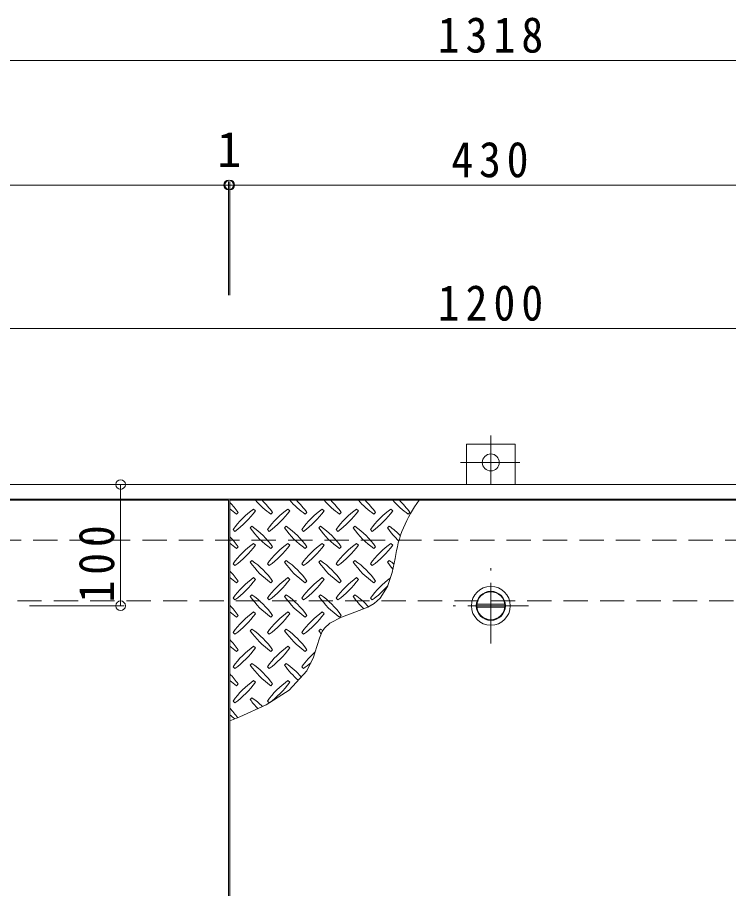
# Model space of a CAD drawing. Units: millimetres at full size, sheet at 1:10. Extents: x -2423 to 2730, y -1962 to 1888.
# Drawn here: x -1270 to -684, y 1153 to 1872 of the extents above; entities that cross this region are included whole.
import ezdxf
from ezdxf.enums import TextEntityAlignment as Align

# ---------------------------------------------------------------- set-up
doc = ezdxf.new("R2010")
doc.units = ezdxf.units.MM
doc.header["$LTSCALE"] = 10
doc.header["$PDMODE"] = 32
doc.header["$PDSIZE"] = 8
doc.linetypes.add('CHAIN1', pattern=[8, 5, -1, 1, -1])
doc.linetypes.add('DASHED2', pattern=[3, 2, -1])
for name, color, linetype, lineweight in [('0-1_躯体', 3, 'Continuous', 9), ('0-2_仕上', 3, 'Continuous', 9), ('0-3_建具', 4, 'Continuous', 9), ('0-9', 134, 'Continuous', 5), ('0-C', 2, 'Continuous', 9), ('0-E', 3, 'CHAIN1', 9), ('0-F', 7, 'Continuous', 9)]:
    doc.layers.add(name, color=color, linetype=linetype, lineweight=lineweight)
doc.styles.add('ＭＳ ゴシック', font='')
doc.styles.get('ＭＳ ゴシック').set_extended_font_data('MS Gothic')

msp = doc.modelspace()

# ---------------------------------------------------------------- linework, layer by layer
at = {"layer": '0-1_躯体'}
for p, q in [((-860.31, 1519.69), (-900.31, 1519.69)), ((-900.31, 1486.49), (-900.31, 1519.69)), ((-860.31, 1486.49), (-860.31, 1519.69))]:
    msp.add_line(p, q, dxfattribs=at)
at = {"layer": '0-1_躯体', "color": 2, "linetype": 'DASHED2'}
for p, q in [((-1527.31, 1440.49), (-233.31, 1440.49)), ((-1480.31, 1390.49), (-280.31, 1390.49))]:
    msp.add_line(p, q, dxfattribs=at)
at = {"layer": '0-1_躯体', "color": 2, "linetype": 'CHAIN1'}
for p, q in [((-880.26, 1355.49), (-880.26, 1417.49)), ((-849.26, 1386.49), (-911.26, 1386.49))]:
    msp.add_line(p, q, dxfattribs=at)
at = {"layer": '0-2_仕上'}
msp.add_line((-1095.31, 1473.49), (-1095.31, 707.49), dxfattribs=at)
for points in [[(-1096.31, 707.49), (-1096.31, 1473.49), (-1526.31, 1473.49)], [(-665.31, 707.49), (-665.31, 1473.49), (-1095.31, 1473.49)]]:
    msp.add_lwpolyline(points, dxfattribs=at)
at = {"layer": '0-3_建具'}
for p, q in [((-221.31, 1486.49), (-1539.31, 1486.49)), ((-233.31, 1474.49), (-1527.31, 1474.49))]:
    msp.add_line(p, q, dxfattribs=at)
at = {"layer": '0-9'}
for p, q in [((-1074.25, 1464.85), (-1075.66, 1466.26)), ((-1045.97, 1464.85), (-1047.38, 1466.26)), ((-1017.68, 1464.85), (-1019.1, 1466.26)), ((-989.4, 1464.85), (-990.81, 1466.26)), ((-961.11, 1464.85), (-962.53, 1466.26)), ((-1089.81, 1462.02), (-1088.39, 1463.43)), ((-1061.52, 1462.02), (-1060.11, 1463.43)), ((-1033.24, 1462.02), (-1031.82, 1463.43)), ((-1004.95, 1462.02), (-1003.54, 1463.43)), ((-976.67, 1462.02), (-975.26, 1463.43)), ((-948.39, 1462.02), (-946.97, 1463.43)), ((-1077.08, 1452.12), (-1078.49, 1450.71)), ((-1048.79, 1452.12), (-1050.21, 1450.71)), ((-1020.51, 1452.12), (-1021.92, 1450.71)), ((-992.23, 1452.12), (-993.64, 1450.71)), ((-963.94, 1452.12), (-965.36, 1450.71)), ((-1092.64, 1449.29), (-1091.22, 1447.88)), ((-1064.35, 1449.29), (-1062.94, 1447.88)), ((-1036.07, 1449.29), (-1034.65, 1447.88)), ((-1007.78, 1449.29), (-1006.37, 1447.88)), ((-979.5, 1449.29), (-978.08, 1447.88)), ((-1074.25, 1436.56), (-1075.66, 1437.98)), ((-1045.97, 1436.56), (-1047.38, 1437.98)), ((-1017.68, 1436.56), (-1019.1, 1437.98)), ((-989.4, 1436.56), (-990.81, 1437.98)), ((-961.11, 1436.56), (-962.53, 1437.98)), ((-1089.81, 1433.74), (-1088.39, 1435.15)), ((-1061.52, 1433.74), (-1060.11, 1435.15)), ((-1033.24, 1433.74), (-1031.82, 1435.15)), ((-1004.95, 1433.74), (-1003.54, 1435.15)), ((-976.67, 1433.74), (-975.26, 1435.15)), ((-1077.08, 1423.84), (-1078.49, 1422.42)), ((-1048.79, 1423.84), (-1050.21, 1422.42)), ((-1020.51, 1423.84), (-1021.92, 1422.42)), ((-992.23, 1423.84), (-993.64, 1422.42)), ((-963.94, 1423.84), (-965.36, 1422.42)), ((-1092.64, 1421.01), (-1091.22, 1419.59)), ((-1064.35, 1421.01), (-1062.94, 1419.59)), ((-1036.07, 1421.01), (-1034.65, 1419.59)), ((-1007.78, 1421.01), (-1006.37, 1419.59)), ((-979.5, 1421.01), (-978.08, 1419.59)), ((-1074.25, 1408.28), (-1075.66, 1409.69)), ((-1045.97, 1408.28), (-1047.38, 1409.69)), ((-1017.68, 1408.28), (-1019.1, 1409.69)), ((-989.4, 1408.28), (-990.81, 1409.69)), ((-1089.81, 1405.45), (-1088.39, 1406.87)), ((-1061.52, 1405.45), (-1060.11, 1406.87)), ((-1033.24, 1405.45), (-1031.82, 1406.87)), ((-1004.95, 1405.45), (-1003.54, 1406.87)), ((-976.67, 1405.45), (-975.26, 1406.87)), ((-1077.08, 1395.55), (-1078.49, 1394.14)), ((-1048.79, 1395.55), (-1050.21, 1394.14)), ((-1020.51, 1395.55), (-1021.92, 1394.14)), ((-992.23, 1395.55), (-993.64, 1394.14)), ((-1092.64, 1392.72), (-1091.22, 1391.31)), ((-1064.35, 1392.72), (-1062.94, 1391.31)), ((-1036.07, 1392.72), (-1034.65, 1391.31)), ((-1007.78, 1392.72), (-1006.37, 1391.31)), ((-979.5, 1392.72), (-978.08, 1391.31)), ((-1074.25, 1380), (-1075.66, 1381.41)), ((-1045.97, 1380), (-1047.38, 1381.41)), ((-1017.68, 1380), (-1019.1, 1381.41)), ((-1089.81, 1377.17), (-1088.39, 1378.58)), ((-1061.52, 1377.17), (-1060.11, 1378.58)), ((-1033.24, 1377.17), (-1031.82, 1378.58)), ((-1004.95, 1377.17), (-1003.54, 1378.58)), ((-1077.08, 1367.27), (-1078.49, 1365.85)), ((-1048.79, 1367.27), (-1050.21, 1365.85)), ((-1020.51, 1367.27), (-1021.92, 1365.85)), ((-1092.64, 1364.44), (-1091.22, 1363.03)), ((-1064.35, 1364.44), (-1062.94, 1363.03)), ((-1036.07, 1364.44), (-1034.65, 1363.03)), ((-1074.25, 1351.71), (-1075.66, 1353.13)), ((-1045.97, 1351.71), (-1047.38, 1353.13)), ((-1089.81, 1348.88), (-1088.39, 1350.3)), ((-1061.52, 1348.88), (-1060.11, 1350.3)), ((-1033.24, 1348.88), (-1031.82, 1350.3)), ((-1092.64, 1336.16), (-1091.22, 1334.74)), ((-1077.08, 1338.98), (-1078.49, 1337.57)), ((-1064.35, 1336.16), (-1062.94, 1334.74)), ((-1048.79, 1338.98), (-1050.21, 1337.57)), ((-1036.07, 1336.16), (-1034.65, 1334.74)), ((-1089.81, 1320.6), (-1088.39, 1322.01)), ((-1074.25, 1323.43), (-1075.66, 1324.84)), ((-1061.52, 1320.6), (-1060.11, 1322.01)), ((-1045.97, 1323.43), (-1047.38, 1324.84)), ((-1092.64, 1307.87), (-1091.22, 1306.46)), ((-1077.08, 1310.7), (-1078.49, 1309.29)), ((-1064.35, 1307.87), (-1062.94, 1306.46))]:
    msp.add_line(p, q, dxfattribs=at)
msp.add_lwpolyline([(-1095.31, 1291.58), (-1087.03, 1294.91), (-1065.28, 1304.86), (-1046.32, 1317.03), (-1031.91, 1332.8), (-1026.34, 1344.16), (-1025.2, 1347.64), (-1023.43, 1353.78), (-1021.54, 1359.78), (-1019.09, 1365.25), (-1017.24, 1368.03), (-1012.96, 1372.14), (-1003.37, 1377.25), (-992.4, 1381.14), (-981.72, 1385.33), (-976.32, 1388.49), (-971.48, 1392.87), (-965.39, 1402.49), (-961.45, 1414.08), (-959.1, 1425.51)], dxfattribs=at)
for centre, radius, start, end in [((-1019.45, 1521.06), 72.5, 221.00789, 234.5273), ((-1119.15, 1421.36), 72.5, 35.47272, 45.97511), ((-991.17, 1521.06), 72.5, 221.00789, 234.5273), ((-1090.87, 1421.36), 72.5, 35.47272, 45.97511), ((-962.88, 1521.06), 72.5, 221.00789, 234.5273), ((-1062.58, 1421.36), 72.5, 35.47272, 45.97511), ((-934.6, 1521.06), 72.5, 221.00789, 234.5273), ((-1034.3, 1421.36), 72.5, 35.47272, 45.97511), ((-906.31, 1521.06), 72.5, 221.00789, 234.5273), ((-857.9, 1411.74), 102.13, 142.79805, 172.25462), ((-1006.01, 1421.36), 72.5, 35.47272, 45.97511), ((-1147.44, 1421.36), 72.5, 35.47272, 44.0249), ((-1047.73, 1521.06), 72.5, 228.99213, 234.5273), ((-1033.59, 1407.22), 72.5, 125.47272, 144.5273), ((-1005.31, 1407.22), 72.5, 125.47272, 144.5273), ((-977.02, 1407.22), 72.5, 125.47272, 144.5273), ((-948.74, 1407.22), 72.5, 125.47272, 144.5273), ((-920.45, 1407.22), 72.5, 125.47272, 144.5273), ((-1133.29, 1506.92), 72.5, 305.47256, 324.5273), ((-1105.01, 1506.92), 72.5, 305.47256, 324.5273), ((-1076.73, 1506.92), 72.5, 305.47256, 324.5273), ((-1048.44, 1506.92), 72.5, 305.47256, 324.5273), ((-1020.16, 1506.92), 72.5, 305.47256, 324.5273), ((-1119.15, 1393.08), 72.5, 35.47272, 54.5273), ((-1090.87, 1393.08), 72.5, 35.47272, 54.5273), ((-1062.58, 1393.08), 72.5, 35.47272, 54.5273), ((-1034.3, 1393.08), 72.5, 35.47272, 54.5273), ((-1006.01, 1393.08), 72.5, 44.94598, 54.5273), ((-1019.45, 1492.78), 72.5, 215.47258, 234.5273), ((-991.17, 1492.78), 72.5, 215.47258, 234.5273), ((-962.88, 1492.78), 72.5, 215.47258, 234.5273), ((-934.6, 1492.78), 72.5, 215.47258, 234.5273), ((-906.31, 1492.78), 72.5, 215.47258, 226.69856), ((-1147.44, 1393.08), 72.5, 35.47272, 44.0249), ((-1047.73, 1492.78), 72.5, 228.99213, 234.5273), ((-1033.59, 1378.94), 72.5, 125.47272, 144.5273), ((-1005.31, 1378.94), 72.5, 125.47272, 144.5273), ((-977.02, 1378.94), 72.5, 125.47272, 144.5273), ((-948.74, 1378.94), 72.5, 125.47272, 144.5273), ((-920.45, 1378.94), 72.5, 125.47272, 144.5273), ((-1133.29, 1478.64), 72.5, 305.47256, 324.5273), ((-1105.01, 1478.64), 72.5, 305.47256, 324.5273), ((-1076.73, 1478.64), 72.5, 305.47256, 324.5273), ((-1048.44, 1478.64), 72.5, 305.47256, 324.5273), ((-1020.16, 1478.64), 72.5, 305.47256, 324.5273), ((-1019.45, 1464.5), 72.5, 215.47258, 234.5273), ((-1119.15, 1364.79), 72.5, 35.47272, 54.5273), ((-991.17, 1464.5), 72.5, 215.47258, 234.5273), ((-1090.87, 1364.79), 72.5, 35.47272, 54.5273), ((-962.88, 1464.5), 72.5, 215.47258, 234.5273), ((-1062.58, 1364.79), 72.5, 35.47272, 54.5273), ((-934.6, 1464.5), 72.5, 215.47258, 234.5273), ((-1034.3, 1364.79), 72.5, 35.47272, 54.5273), ((-906.31, 1464.5), 72.5, 215.47258, 221.1628), ((-1006.01, 1364.79), 72.5, 50.65677, 54.5273), ((-1147.44, 1364.79), 72.5, 35.47272, 44.0249), ((-1047.73, 1464.5), 72.5, 228.99213, 234.5273), ((-1033.59, 1350.65), 72.5, 125.47272, 144.5273), ((-1133.29, 1450.35), 72.5, 305.47256, 324.5273), ((-1005.31, 1350.65), 72.5, 125.47272, 144.5273), ((-1105.01, 1450.35), 72.5, 305.47256, 324.52728), ((-977.02, 1350.65), 72.5, 125.47272, 144.5273), ((-1076.73, 1450.35), 72.5, 305.47256, 324.52728), ((-948.74, 1350.65), 72.5, 125.47272, 144.5273), ((-1048.44, 1450.35), 72.5, 305.47256, 324.52728), ((-920.45, 1350.65), 72.5, 126.00705, 144.5273), ((-1020.16, 1450.35), 72.5, 305.47256, 319.2924), ((-1019.45, 1436.21), 72.5, 215.47258, 234.5273), ((-1119.15, 1336.51), 72.5, 35.47272, 54.5273), ((-991.17, 1436.21), 72.5, 215.47258, 234.5273), ((-1090.87, 1336.51), 72.5, 35.47272, 54.5273), ((-962.88, 1436.21), 72.5, 215.47258, 234.5273), ((-1062.58, 1336.51), 72.5, 35.47272, 54.5273), ((-934.6, 1436.21), 72.5, 215.47258, 225.99713), ((-1034.3, 1336.51), 72.5, 42.74814, 54.5273), ((-1147.44, 1336.51), 72.5, 35.47272, 44.0249), ((-1047.73, 1436.21), 72.5, 228.99213, 234.5273), ((-1033.59, 1322.37), 72.5, 125.47272, 144.5273), ((-1133.29, 1422.07), 72.5, 305.47256, 324.5273), ((-1005.31, 1322.37), 72.5, 125.47272, 144.5273), ((-1105.01, 1422.07), 72.5, 305.47256, 324.5273), ((-977.02, 1322.37), 72.5, 125.47272, 144.5273), ((-1076.73, 1422.07), 72.5, 305.47256, 324.5273), ((-1019.45, 1407.93), 72.5, 215.47258, 234.5273), ((-1119.15, 1308.23), 72.5, 35.47272, 54.5273), ((-991.17, 1407.93), 72.5, 215.47258, 234.5273), ((-1090.87, 1308.23), 72.5, 35.47272, 54.5273), ((-962.88, 1407.93), 72.5, 215.47258, 218.03572), ((-1062.58, 1308.23), 72.5, 52.70831, 54.5273), ((-1147.44, 1308.23), 72.5, 35.47272, 44.0249), ((-1047.73, 1407.93), 72.5, 228.99213, 234.5273), ((-1033.59, 1294.08), 72.5, 125.47272, 144.5273), ((-1133.29, 1393.78), 72.5, 305.47256, 324.5273), ((-1005.31, 1294.08), 72.5, 125.47272, 144.5273), ((-1105.01, 1393.78), 72.5, 305.47256, 324.5273), ((-977.02, 1294.08), 72.5, 131.38763, 144.5273), ((-1019.45, 1379.64), 72.5, 215.47258, 234.5273), ((-1119.15, 1279.94), 72.5, 35.47272, 54.5273), ((-991.17, 1379.64), 72.5, 215.47258, 228.77962), ((-1090.87, 1279.94), 72.5, 41.35275, 54.5273), ((-1076.73, 1393.78), 72.5, 305.47256, 311.59831), ((-1147.44, 1279.94), 72.5, 35.47272, 44.0249), ((-1047.73, 1379.64), 72.5, 228.99213, 234.5273), ((-1033.59, 1265.8), 72.5, 125.47272, 144.5273), ((-1133.29, 1365.5), 72.5, 305.47256, 324.5273), ((-1005.31, 1265.8), 72.5, 125.47272, 144.5273), ((-1105.01, 1365.5), 72.5, 305.47256, 324.5273), ((-1019.45, 1351.36), 72.5, 215.47258, 223.25978), ((-1119.15, 1251.66), 72.5, 45.57452, 54.5273), ((-1147.44, 1251.66), 72.5, 35.94795, 44.0249), ((-1047.73, 1351.36), 72.5, 228.99213, 233.25279)]:
    msp.add_arc(centre, radius, start, end, dxfattribs=at)
at = {"layer": '0-C', "color": 4}
for p, q in [((-891.69, 1387.74), (-868.82, 1387.74)), ((-891.69, 1385.24), (-868.82, 1385.24))]:
    msp.add_line(p, q, dxfattribs=at)
at = {"layer": '0-C'}
for radius in [16, 12, 11.75]:
    msp.add_circle((-880.26, 1386.49), radius, dxfattribs=at)
at = {"layer": '0-C', "color": 4}
msp.add_circle((-880.26, 1386.49), 11.5, dxfattribs=at)
at = {"layer": '0-E'}
for p, q in [((-880.31, 1486.49), (-880.31, 1526.85)), ((-905.15, 1504.69), (-856.26, 1504.69))]:
    msp.add_line(p, q, dxfattribs=at)
at = {"layer": '0-E', "linetype": 'Continuous'}
msp.add_circle((-880.31, 1504.69), 7, dxfattribs=at)
at = {"layer": '0-F'}
for p, q in [((-1539.31, 1836.2), (-221.31, 1836.2)), ((-1526.31, 1733.41), (-1096.31, 1733.41)), ((-1096.31, 1736.41), (-1096.31, 1642.55)), ((-1096.31, 1733.41), (-1095.31, 1733.41)), ((-1095.31, 1736.41), (-1095.31, 1642.55)), ((-1095.31, 1733.41), (-665.31, 1733.41)), ((-1480.31, 1615.21), (-280.31, 1615.21)), ((-1185.31, 1486.49), (-1185.31, 1386.49)), ((-1182.31, 1386.49), (-1260.26, 1386.49))]:
    msp.add_line(p, q, dxfattribs=at)
for p in [(-1096.31, 1733.41), (-1095.31, 1733.41), (-1185.31, 1486.49), (-1185.31, 1386.49)]:
    msp.add_point(p, dxfattribs=at)

# ---------------------------------------------------------------- texts
at = {"layer": '0-F', "color": 2, "style": 'ＭＳ ゴシック'}
msp.add_text('1', height=29.33, dxfattribs=at).set_placement((-1105.81, 1739.41), align=Align.BOTTOM_LEFT)
at = {"layer": '0-F', "color": 2, "char_height": 29.33, "attachment_point": 7, "style": 'ＭＳ ゴシック'}
for s, insert in [('\\T1.28;\\W0.9;1318', (-924.06, 1842.2)), ('\\T1.27;\\W0.9;430', (-912.81, 1739.41)), ('\\T1.28;\\W0.9;1200', (-924.06, 1621.21))]:
    msp.add_mtext(s, dxfattribs=dict(at, insert=insert))
at = {"layer": '0-F', "color": 2, "insert": (-1190.11, 1389.27), "char_height": 29.33, "attachment_point": 7, "rotation": 90, "style": 'ＭＳ ゴシック'}
msp.add_mtext('\\T1.27;\\W0.9;100', dxfattribs=at)

doc.saveas('drawing.dxf')
